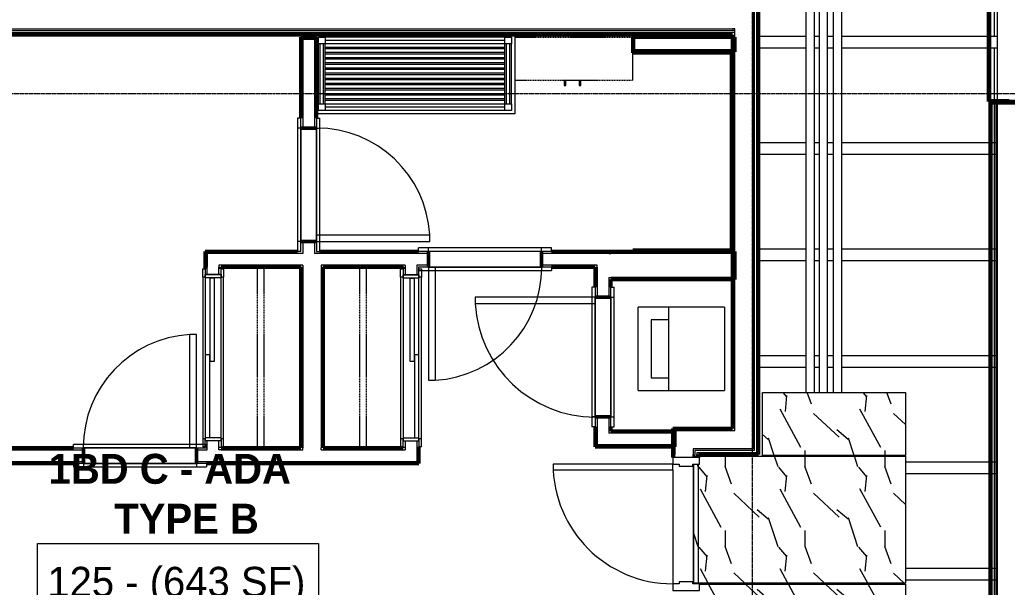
# Model space of a CAD drawing. Header units: inches. Extents: x -4235 to -464, y 9706 to 12338.
# Drawn here: x -3701.7 to -3404.7, y 10667.8 to 10838.4 of the extents above; entities that cross this region are included whole.
import ezdxf

# ---------------------------------------------------------------- set-up
doc = ezdxf.new("R2010")
doc.units = ezdxf.units.IN
doc.header["$MEASUREMENT"] = 0
doc.linetypes.add('Dash', pattern=[0.25, 0.125, -0.125])
doc.linetypes.add('Grid Line 1_2_', pattern=[0.875, 0.5, -0.125, 0.125, -0.125])
for name, color, linetype, lineweight in [('0-1', 7, 'Continuous', 5), ('0-2', 10, 'Continuous', 9), ('A-AREA-IDEN', 2, 'Continuous', 9), ('A-CLNG-1', 254, 'Continuous', 9), ('A-CLNG-2', 10, 'Continuous', 9), ('A-CLNG-PATT-1', 253, 'Continuous', 13), ('A-DOOR-1', 10, 'Continuous', 9), ('A-DOOR-2', 50, 'Continuous', 20), ('A-DOOR-FRAM-1', 10, 'Continuous', 9), ('A-DOOR-FRAM-3', 50, 'Continuous', 20), ('A-FLOR-3', 192, 'Continuous', 9), ('A-WALL', 113, 'Continuous', 13), ('A-WALL-1', 7, 'Continuous', 50), ('A-WALL-2', 250, 'Continuous', 13), ('A-WALL-3', 10, 'Continuous', 9), ('A-WALL-4', 254, 'Continuous', 9), ('A-WALL-6', 113, 'Continuous', 50), ('I-WALL-1', 7, 'Continuous', 50), ('I-WALL-2', 10, 'Continuous', 9), ('I-WALL-3', 254, 'Continuous', 9), ('P-PIPE-1', 10, 'Continuous', 9), ('P-SANR-FIXT-1', 10, 'Continuous', 9), ('Q-CASE-1', 254, 'Continuous', 9), ('Q-CASE-2', 10, 'Continuous', 9), ('Q-CASE-4', 10, 'Dash', 9), ('Q-CASE-HDLN-1', 10, 'Dash', 9), ('Q-CASE-HDLN-2', 254, 'Dash', 9), ('S-BEAM', 12, 'Continuous', 9), ('S-GRID-1', 1, 'Grid Line 1_2_', 9)]:
    doc.layers.add(name, color=color, linetype=linetype, lineweight=lineweight)
doc.styles.add('Century Gothic', font='ufonts.com_century-gothic.ttf', dxfattribs={"height": 9})
doc.styles.add('Century Gothic_B', font='GOTHICB.TTF', dxfattribs={"height": 9})

# ---------------------------------------------------------------- blocks, each defined once
blk = doc.blocks.new('SWING - SINGLE - FLUSH - 2-10 x 6-8 - PRIVACY-3199407-BACKGROUND - RCP - 1ST FLOOR')
at = {"layer": 'A-DOOR-1'}
blk.add_arc((17, 2.37), 34.07, 93.3657, 180, dxfattribs=at)
at = {"layer": 'A-DOOR-2'}
for p, q in [((15, 2.37), (15, 36.38)), ((17, 36.38), (15, 36.38)), ((17, 2.37), (17, 36.38)), ((17, 2.37), (15, 2.37))]:
    blk.add_line(p, q, dxfattribs=at)
at = {"layer": 'A-DOOR-FRAM-1'}
for p, q in [((-17, 3.37), (-20, 3.37)), ((-20, 2.37), (-20, 3.37)), ((17, 3.37), (-17, 3.37)), ((-17, 2.37), (-17, 3.37)), ((20, 3.37), (17, 3.37)), ((17, 2.37), (17, 3.37)), ((20, 2.37), (20, 3.37)), ((-20, 2.37), (-17, 2.37)), ((-17, 2.37), (17, 2.37)), ((17, 2.37), (20, 2.37)), ((-17, -2.38), (-20, -2.38)), ((-20, -2.38), (-20, -3.38)), ((17, -2.38), (-17, -2.38)), ((-17, -2.38), (-17, -3.38)), ((20, -2.38), (17, -2.38)), ((17, -2.38), (17, -3.38)), ((20, -2.38), (20, -3.38)), ((-20, -3.38), (-17, -3.38)), ((-17, -3.38), (17, -3.38)), ((17, -3.38), (20, -3.38))]:
    blk.add_line(p, q, dxfattribs=at)
blk = doc.blocks.new('SLIDING - FLUSH - 4-0 x 6-8-3203584-BACKGROUND - RCP - 1ST FLOOR')
at = {"layer": 'A-DOOR-1'}
for p, q in [((-26.75, 2.25), (-26.75, 3)), ((-24.25, 3), (-26.75, 3)), ((24.25, 3), (-24.25, 3)), ((-24.25, 3), (-24.25, 2.25)), ((24.25, 2.25), (24.25, 3)), ((24.25, 3), (26.75, 3)), ((26.75, 3), (26.75, 2.25)), ((-26.75, 2.25), (-24.25, 2.25)), ((1, 2.25), (-24, 2.25)), ((-24, 2.25), (-24, 0.88)), ((-24, 0.88), (1, 0.88)), ((24, 0.88), (-1, 0.88)), ((-1, 0.88), (-1, -0.5)), ((1, 2.25), (1, 0.88)), ((24, 0.88), (24, -0.5)), ((26.75, 2.25), (24.25, 2.25)), ((-26.75, -3.25), (-26.75, -2.5)), ((-24.25, -2.5), (-26.75, -2.5)), ((-24.25, -2.5), (-24.25, -3.25)), ((-1, -0.5), (24, -0.5)), ((24.25, -2.5), (26.75, -2.5)), ((24.25, -3.25), (24.25, -2.5)), ((26.75, -2.5), (26.75, -3.25)), ((-26.75, -3.25), (-24.25, -3.25)), ((-24.25, -3.25), (24.25, -3.25)), ((26.75, -3.25), (24.25, -3.25))]:
    blk.add_line(p, q, dxfattribs=at)
at = {"layer": 'A-DOOR-FRAM-1'}
for p, q in [((-24, 2.25), (-25, 2.25)), ((-25, -2.5), (-25, 2.25)), ((-24, 2.25), (-24, -2.5)), ((24, 2.25), (1, 2.25)), ((24, -2.5), (24, 2.25)), ((24, 2.25), (25, 2.25)), ((25, 2.25), (25, -2.5)), ((-25, -2.5), (-24, -2.5)), ((-24, -2.5), (24, -2.5)), ((25, -2.5), (24, -2.5))]:
    blk.add_line(p, q, dxfattribs=at)
blk = doc.blocks.new('OD_CW_Closet - OD_CW_Closet-2904567-BACKGROUND - RCP - 1ST FLOOR')
at = {"layer": 'Q-CASE-HDLN-1'}
for p, q in [((3.78, 0), (51.78, 0)), ((0.74, -11), (55.01, -11)), ((0.74, -13), (55.01, -13))]:
    blk.add_line(p, q, dxfattribs=at)
at = {"layer": 'Q-CASE-HDLN-2'}
for p, q in [((0.74, -24), (0.74, 0)), ((0.74, 0), (1.03, 0)), ((3.53, 0), (3.78, 0)), ((54.53, 0), (55.24, 0)), ((55.24, 0), (55.24, -24)), ((55.01, -11), (55.24, -11)), ((55.01, -13), (55.24, -13)), ((55.24, -24), (0.74, -24))]:
    blk.add_line(p, q, dxfattribs=at)
blk = doc.blocks.new('SLIDING - FLUSH - 4-0 x 6-8-3203583-BACKGROUND - RCP - 1ST FLOOR')
at = {"layer": 'A-DOOR-1'}
for p, q in [((-26.75, 2.5), (-26.75, 3.25)), ((-24.25, 3.25), (-26.75, 3.25)), ((24.25, 3.25), (-24.25, 3.25)), ((-24.25, 3.25), (-24.25, 2.5)), ((24.25, 2.5), (24.25, 3.25)), ((24.25, 3.25), (26.75, 3.25)), ((26.75, 3.25), (26.75, 2.5)), ((-26.75, 2.5), (-24.25, 2.5)), ((24, 0.5), (-1, 0.5)), ((-1, 0.5), (-1, -0.88)), ((24, 0.5), (24, -0.88)), ((26.75, 2.5), (24.25, 2.5)), ((-26.75, -3), (-26.75, -2.25)), ((-24.25, -2.25), (-26.75, -2.25)), ((-24.25, -2.25), (-24.25, -3)), ((1, -0.88), (-24, -0.88)), ((-24, -0.88), (-24, -2.25)), ((-24, -2.25), (1, -2.25)), ((-1, -0.88), (24, -0.88)), ((1, -0.88), (1, -2.25)), ((24.25, -2.25), (26.75, -2.25)), ((24.25, -3), (24.25, -2.25)), ((26.75, -2.25), (26.75, -3)), ((-26.75, -3), (-24.25, -3)), ((-24.25, -3), (24.25, -3)), ((26.75, -3), (24.25, -3))]:
    blk.add_line(p, q, dxfattribs=at)
at = {"layer": 'A-DOOR-FRAM-1'}
for p, q in [((-25, -2.25), (-25, 2.5)), ((-24, 2.5), (-25, 2.5)), ((24, 2.5), (-24, 2.5)), ((-24, 2.5), (-24, -2.25)), ((24, -2.25), (24, 2.5)), ((24, 2.5), (25, 2.5)), ((25, 2.5), (25, -2.25)), ((-25, -2.25), (-24, -2.25)), ((1, -2.25), (24, -2.25)), ((25, -2.25), (24, -2.25))]:
    blk.add_line(p, q, dxfattribs=at)
blk = doc.blocks.new('OD_CW_Closet - OD_CW_Closet-V2-BACKGROUND - RCP - 1ST FLOOR')
at = {"layer": 'Q-CASE-HDLN-1'}
for p, q in [((0.74, -11), (55.01, -11)), ((0.74, -13), (55.01, -13)), ((51.72, -24), (3.72, -24))]:
    blk.add_line(p, q, dxfattribs=at)
at = {"layer": 'Q-CASE-HDLN-2'}
for p, q in [((0.74, -24), (0.74, 0)), ((0.74, 0), (55.24, 0)), ((55.24, 0), (55.24, -24)), ((55.01, -11), (55.24, -11)), ((55.01, -13), (55.24, -13)), ((0.97, -24), (0.74, -24)), ((3.72, -24), (3.47, -24)), ((55.24, -24), (54.47, -24))]:
    blk.add_line(p, q, dxfattribs=at)
blk = doc.blocks.new('Stacked Washer and Dryer - 26_x25_ - Private-1372850-BACKGROUND - RCP - 1ST FLOOR')
at = {"layer": 'P-SANR-FIXT-1'}
for p, q in [((26, 12.5), (0, 12.5)), ((0, -12.5), (0, 12.5)), ((16.90625, -12.5), (16.90625, 12.5)), ((26, 12.5), (26, -12.5)), ((22.09375, 8.75), (16.90625, 8.75)), ((22.09375, -8.75), (22.09375, 8.75)), ((16.90625, -8.75), (22.09375, -8.75)), ((0, -12.5), (26, -12.5))]:
    blk.add_line(p, q, dxfattribs=at)
blk = doc.blocks.new('SWING - SINGLE - FLUSH - 3-0 x 6-8 - PASSAGE-3208150-BACKGROUND - RCP - 1ST FLOOR')
at = {"layer": 'A-DOOR-1'}
blk.add_arc((18, 2.37), 36.07, 93.1789, 180, dxfattribs=at)
at = {"layer": 'A-DOOR-2'}
for p, q in [((16, 2.37), (16, 38.39)), ((18, 38.39), (16, 38.39)), ((18, 2.37), (18, 38.39)), ((18, 2.37), (16, 2.37))]:
    blk.add_line(p, q, dxfattribs=at)
at = {"layer": 'A-DOOR-FRAM-1'}
for p, q in [((-18, 3.37), (-21, 3.37)), ((-21, 2.37), (-21, 3.37)), ((18, 3.37), (-18, 3.37)), ((-18, 2.37), (-18, 3.37)), ((21, 3.37), (18, 3.37)), ((18, 2.37), (18, 3.37)), ((21, 2.37), (21, 3.37)), ((-18, 2.37), (-21, 2.37)), ((-18, 2.37), (18, 2.37)), ((21, 2.37), (18, 2.37)), ((-21, -2.38), (-21, -3.38)), ((-21, -2.38), (-18, -2.38)), ((-18, -2.38), (-18, -3.38)), ((18, -2.38), (-18, -2.38)), ((18, -2.38), (18, -3.38)), ((18, -2.38), (21, -2.38)), ((21, -2.38), (21, -3.38)), ((-21, -3.38), (-18, -3.38)), ((-18, -3.38), (18, -3.38)), ((18, -3.38), (21, -3.38))]:
    blk.add_line(p, q, dxfattribs=at)
blk = doc.blocks.new('Bath Vanity - Bath Vanity 60_-V89-BACKGROUND - RCP - 1ST FLOOR')
at = {"layer": 'Q-CASE-1'}
for p, q in [((30.31, 24), (30.74, 24)), ((30.74, 24), (30.74, 1)), ((-29.26, 0), (-29.26, 0.26)), ((30.74, 0.26), (30.74, 0)), ((30.74, 0), (-29.26, 0))]:
    blk.add_line(p, q, dxfattribs=at)
at = {"layer": 'Q-CASE-2'}
for p, q in [((-29.26, 0.26), (-29.26, 24)), ((-29.26, 24), (30.31, 24)), ((-28.26, 21), (-28.26, 23)), ((-28.26, 23), (-26.26, 23)), ((-28.26, 21), (-28.26, 3)), ((-26.26, 21), (-28.26, 21)), ((-27.76, 21), (-27.76, 3)), ((-26.76, 21), (-26.76, 3)), ((-26.26, 23), (27.74, 23)), ((-26.26, 23), (-26.26, 21)), ((-26.26, 22), (27.74, 22)), ((27.74, 21), (-26.26, 21)), ((-26.26, 21), (-26.26, 3)), ((27.74, 21), (27.74, 23)), ((27.74, 23), (29.74, 23)), ((27.74, 21), (27.74, 3)), ((29.74, 21), (27.74, 21)), ((28.24, 21), (28.24, 3)), ((29.24, 21), (29.24, 3)), ((29.74, 23), (29.74, 21)), ((29.74, 21), (29.74, 3)), ((-26.26, 20), (27.74, 20)), ((27.74, 19.45), (-26.26, 19.45)), ((-26.26, 18.45), (27.74, 18.45)), ((27.74, 17.91), (-26.26, 17.91)), ((-26.26, 16.91), (27.74, 16.91)), ((27.74, 16.36), (-26.26, 16.36)), ((-26.26, 15.36), (27.74, 15.36)), ((27.74, 14.82), (-26.26, 14.82)), ((-26.26, 13.82), (27.74, 13.82)), ((27.74, 13.27), (-26.26, 13.27)), ((-26.26, 12.27), (27.74, 12.27)), ((27.74, 11.73), (-26.26, 11.73)), ((-26.26, 10.73), (27.74, 10.73)), ((27.74, 10.18), (-26.26, 10.18)), ((-26.26, 9.18), (27.74, 9.18)), ((27.74, 8.64), (-26.26, 8.64)), ((-26.26, 7.64), (27.74, 7.64)), ((27.74, 7.09), (-26.26, 7.09)), ((-26.26, 6.09), (27.74, 6.09)), ((-28.26, 1), (-28.26, 3)), ((-28.26, 3), (-26.26, 3)), ((27.74, 5.55), (-26.26, 5.55)), ((-26.26, 4.55), (27.74, 4.55)), ((27.74, 4), (-26.26, 4)), ((-26.26, 3), (27.74, 3)), ((-26.26, 3), (-26.26, 1)), ((27.74, 1), (27.74, 3)), ((27.74, 3), (29.74, 3)), ((29.74, 3), (29.74, 1)), ((-26.26, 1), (-28.26, 1)), ((-26.26, 2), (27.74, 2)), ((-26.26, 1), (27.74, 1)), ((29.74, 1), (27.74, 1)), ((30.74, 1), (30.74, 0.26))]:
    blk.add_line(p, q, dxfattribs=at)
blk = doc.blocks.new('300 Series Wall Hung Cabinet_326 - 36_-V90-BACKGROUND - RCP - 1ST FLOOR')
at = {"layer": 'Q-CASE-2'}
for p, q in [((-2.01, 14.69), (-2.5, 14.69)), ((-2.5, 14.69), (-2.5, 13.19)), ((-2.5, 13.19), (-2.01, 13.19)), ((-2.01, 13.19), (-2.01, 14.69)), ((2.49, 14.69), (2, 14.69)), ((2, 14.69), (2, 13.19)), ((2, 13.19), (2.49, 13.19)), ((2.49, 13.19), (2.49, 14.69))]:
    blk.add_line(p, q, dxfattribs=at)
at = {"layer": 'Q-CASE-4'}
for p, q in [((-18, 0.19), (-18, 13.19)), ((-18, 13.19), (17.37, 13.19)), ((17.37, 0.19), (-18, 0.19))]:
    blk.add_line(p, q, dxfattribs=at)
blk = doc.blocks.new('CTR - 1st Phase - Unit Layouts_rvt-1-BACKGROUND - RCP - 1ST FLOOR')
at = {"layer": 'A-WALL-1'}
for p, q in [((-3617.12, 10808.82), (-3617.12, 10833.2)), ((-3617.12, 10833.2), (-3616.5, 10833.2)), ((-3616.5, 10833.2), (-3613, 10833.2)), ((-3613, 10833.2), (-3612.37, 10833.2)), ((-3612.37, 10833.2), (-3612.37, 10808.82)), ((-3517.3, 10832.95), (-3517.3, 10833.2)), ((-3517.3, 10833.2), (-3486.67, 10833.2)), ((-3517.3, 10829.45), (-3517.3, 10832.95)), ((-3486.67, 10833.2), (-3486.67, 10832.95)), ((-3486.67, 10832.95), (-3486.67, 10829.45)), ((-3517.3, 10828.82), (-3517.3, 10829.45)), ((-3486.67, 10828.82), (-3517.3, 10828.82)), ((-3517.26, 10828.45), (-3517.26, 10828.82)), ((-3517.26, 10828.82), (-3487.64, 10828.82)), ((-3487.64, 10828.45), (-3517.26, 10828.45)), ((-3487.64, 10828.82), (-3487.26, 10828.82)), ((-3487.64, 10769.2), (-3487.64, 10828.45)), ((-3487.26, 10828.82), (-3487.26, 10768.82)), ((-3486.67, 10829.45), (-3486.67, 10828.82)), ((-3612.37, 10805.82), (-3617.12, 10805.82)), ((-3617.12, 10771.82), (-3612.37, 10771.82)), ((-3645.87, 10768.82), (-3618.12, 10768.82)), ((-3645.87, 10768.2), (-3645.87, 10768.82)), ((-3645.87, 10764.07), (-3645.87, 10768.2)), ((-3611.37, 10768.82), (-3581.75, 10768.82)), ((-3578.75, 10768.82), (-3578.75, 10764.07)), ((-3544.75, 10764.07), (-3544.75, 10768.82)), ((-3541.75, 10768.82), (-3523.92, 10768.82)), ((-3517.26, 10769.2), (-3487.64, 10769.2)), ((-3517.26, 10768.82), (-3517.26, 10769.2)), ((-3487.64, 10768.82), (-3517.26, 10768.82)), ((-3487.26, 10768.82), (-3487.64, 10768.82)), ((-3645.87, 10763.59), (-3645.87, 10764.07)), ((-3641.12, 10764.07), (-3641.12, 10763.59)), ((-3617.12, 10764.07), (-3641.12, 10764.07)), ((-3617.12, 10709.8), (-3617.12, 10764.07)), ((-3610.37, 10764.07), (-3610.37, 10709.8)), ((-3586.37, 10764.07), (-3610.37, 10764.07)), ((-3586.37, 10763.53), (-3586.37, 10764.07)), ((-3528.67, 10764.07), (-3541.75, 10764.07)), ((-3528.67, 10758.07), (-3528.67, 10764.07)), ((-3523.92, 10760.32), (-3523.92, 10758.07)), ((-3523.92, 10755.07), (-3528.67, 10755.07)), ((-3528.67, 10719.07), (-3523.92, 10719.07)), ((-3528.67, 10714.8), (-3528.67, 10716.07)), ((-3528.67, 10710.67), (-3528.67, 10714.8)), ((-3523.92, 10716.07), (-3523.92, 10714.8)), ((-3523.92, 10714.8), (-3504.66, 10714.8)), ((-3504.66, 10714.8), (-3504.66, 10714.17)), ((-3504.66, 10714.17), (-3504.66, 10710.67)), ((-3791.8, 10709.8), (-3685.5, 10709.8)), ((-3682.5, 10709.8), (-3682.5, 10705.05)), ((-3648.5, 10705.05), (-3648.5, 10709.8)), ((-3641.12, 10710.09), (-3641.12, 10709.8)), ((-3641.12, 10709.8), (-3617.12, 10709.8)), ((-3610.37, 10709.8), (-3586.37, 10709.8)), ((-3586.37, 10709.8), (-3586.37, 10710.03)), ((-3581.62, 10710.03), (-3581.62, 10705.05)), ((-3528.67, 10710.05), (-3528.67, 10710.67)), ((-3504.66, 10710.05), (-3528.67, 10710.05)), ((-3504.66, 10710.67), (-3504.66, 10710.05)), ((-3685.5, 10705.05), (-3823.82, 10705.05)), ((-3641.12, 10705.05), (-3645.5, 10705.05)), ((-3586.37, 10705.05), (-3641.12, 10705.05)), ((-3582.25, 10705.05), (-3586.37, 10705.05)), ((-3581.62, 10705.05), (-3582.25, 10705.05))]:
    blk.add_line(p, q, dxfattribs=at)
at = {"layer": 'A-WALL-2'}
for p, q in [((-3516.67, 10832.95), (-3517.3, 10832.95)), ((-3517.3, 10832.95), (-3516.67, 10832.95)), ((-3516.67, 10829.45), (-3516.67, 10832.95)), ((-3516.67, 10832.95), (-3487.3, 10832.95)), ((-3487.3, 10832.95), (-3487.3, 10829.45)), ((-3486.67, 10832.95), (-3487.3, 10832.95)), ((-3487.3, 10832.95), (-3486.67, 10832.95)), ((-3616.5, 10832.57), (-3613, 10832.57)), ((-3616.5, 10832.57), (-3616.5, 10805.82)), ((-3613, 10832.57), (-3613, 10805.82)), ((-3516.67, 10829.45), (-3487.3, 10829.45)), ((-3616.5, 10771.82), (-3616.5, 10768.82)), ((-3613, 10771.82), (-3613, 10768.82)), ((-3645.25, 10768.2), (-3645.25, 10764.7)), ((-3616.5, 10768.2), (-3645.25, 10768.2)), ((-3616.5, 10768.82), (-3616.5, 10768.2)), ((-3613, 10768.82), (-3613, 10768.2)), ((-3578.75, 10768.2), (-3613, 10768.2)), ((-3524.55, 10768.2), (-3544.75, 10768.2)), ((-3524.55, 10768.2), (-3523.92, 10768.2)), ((-3486.67, 10768.2), (-3523.92, 10768.2)), ((-3645.25, 10764.7), (-3645.25, 10764.07)), ((-3641.75, 10764.7), (-3641.75, 10764.07)), ((-3616.5, 10764.7), (-3641.75, 10764.7)), ((-3616.5, 10764.7), (-3616.5, 10764.07)), ((-3611, 10764.7), (-3611, 10764.07)), ((-3585.75, 10764.7), (-3611, 10764.7)), ((-3585.75, 10764.7), (-3585.75, 10764.07)), ((-3582.25, 10764.7), (-3582.25, 10764.07)), ((-3578.75, 10764.7), (-3582.25, 10764.7)), ((-3528.05, 10764.7), (-3544.75, 10764.7)), ((-3528.05, 10764.07), (-3528.05, 10764.7)), ((-3645.25, 10761.84), (-3645.25, 10764.07)), ((-3641.75, 10761.84), (-3641.75, 10764.07)), ((-3616.5, 10764.07), (-3616.5, 10709.8)), ((-3611, 10764.07), (-3611, 10709.8)), ((-3585.75, 10764.07), (-3585.75, 10761.78)), ((-3582.25, 10764.07), (-3582.25, 10761.78)), ((-3528.05, 10764.07), (-3528.05, 10755.07)), ((-3524.55, 10760.95), (-3523.92, 10760.95)), ((-3524.55, 10760.95), (-3524.55, 10755.07)), ((-3486.67, 10760.95), (-3523.92, 10760.95)), ((-3528.05, 10719.07), (-3528.05, 10714.8)), ((-3524.55, 10719.07), (-3524.55, 10714.8)), ((-3528.05, 10714.8), (-3528.05, 10714.17)), ((-3528.05, 10714.17), (-3528.05, 10710.67)), ((-3524.55, 10714.8), (-3524.55, 10714.17)), ((-3505.28, 10714.17), (-3524.55, 10714.17)), ((-3505.28, 10714.17), (-3505.28, 10710.67)), ((-3645.25, 10709.8), (-3645.25, 10711.84)), ((-3641.75, 10709.8), (-3641.75, 10711.84)), ((-3585.75, 10711.78), (-3585.75, 10709.17)), ((-3582.25, 10711.78), (-3582.25, 10705.67)), ((-3792.42, 10709.17), (-3682.5, 10709.17)), ((-3648.5, 10709.17), (-3645.25, 10709.17)), ((-3645.25, 10709.17), (-3645.25, 10709.8)), ((-3641.75, 10709.17), (-3641.75, 10709.8)), ((-3641.12, 10709.17), (-3641.75, 10709.17)), ((-3641.12, 10709.17), (-3616.5, 10709.17)), ((-3616.5, 10709.17), (-3616.5, 10709.8)), ((-3611, 10709.17), (-3611, 10709.8)), ((-3611, 10709.17), (-3586.37, 10709.17)), ((-3586.37, 10709.17), (-3585.75, 10709.17)), ((-3505.28, 10710.67), (-3528.05, 10710.67)), ((-3823.2, 10705.67), (-3682.5, 10705.67)), ((-3648.5, 10705.67), (-3641.75, 10705.67)), ((-3641.12, 10705.67), (-3641.75, 10705.67)), ((-3641.12, 10705.67), (-3586.37, 10705.67)), ((-3586.37, 10705.67), (-3585.75, 10705.67)), ((-3585.75, 10705.67), (-3582.25, 10705.67))]:
    blk.add_line(p, q, dxfattribs=at)
at = {"layer": 'A-WALL-3'}
for p, q in [((-3487.29, 10833.2), (-3486.67, 10833.2)), ((-3486.67, 10833.2), (-3486.67, 10828.82)), ((-3487.3, 10828.82), (-3517.26, 10828.82)), ((-3486.67, 10828.82), (-3487.26, 10828.82)), ((-3617.12, 10805.82), (-3617.12, 10771.82)), ((-3612.37, 10771.82), (-3612.37, 10805.82)), ((-3544.75, 10768.82), (-3578.75, 10768.82)), ((-3641.12, 10761.84), (-3645.87, 10761.84)), ((-3581.62, 10761.78), (-3586.37, 10761.78)), ((-3578.75, 10764.07), (-3544.75, 10764.07)), ((-3528.67, 10755.07), (-3528.67, 10719.07)), ((-3523.92, 10719.07), (-3523.92, 10755.07)), ((-3641.12, 10711.84), (-3645.87, 10711.84)), ((-3581.62, 10711.78), (-3586.37, 10711.78)), ((-3648.5, 10709.8), (-3682.5, 10709.8)), ((-3682.5, 10705.05), (-3648.5, 10705.05))]:
    blk.add_line(p, q, dxfattribs=at)
at = {"layer": 'A-WALL-4'}
for p, q in [((-3517.3, 10833.2), (-3517.3, 10828.82)), ((-3517.3, 10833.2), (-3487.29, 10833.2)), ((-3617.12, 10805.82), (-3612.37, 10805.82)), ((-3617.12, 10771.82), (-3612.37, 10771.82)), ((-3578.75, 10764.07), (-3578.75, 10768.82)), ((-3544.75, 10764.07), (-3544.75, 10768.82)), ((-3523.92, 10755.07), (-3528.67, 10755.07)), ((-3523.92, 10719.07), (-3528.67, 10719.07)), ((-3682.5, 10705.05), (-3682.5, 10709.8)), ((-3648.5, 10705.05), (-3648.5, 10709.8))]:
    blk.add_line(p, q, dxfattribs=at)
at = {"layer": 'I-WALL-1'}
for p, q in [((-3523.92, 10768.82), (-3486.67, 10768.82)), ((-3486.67, 10768.82), (-3486.67, 10760.32)), ((-3486.67, 10760.32), (-3523.92, 10760.32))]:
    blk.add_line(p, q, dxfattribs=at)
at = {"layer": '0-2'}
for name, p, rotation in [('Bath Vanity - Bath Vanity 60_-V89-BACKGROUND - RCP - 1ST FLOOR', (-3582.06, 10834.2), 180), ('300 Series Wall Hung Cabinet_326 - 36_-V90-BACKGROUND - RCP - 1ST FLOOR', (-3535.42, 10833.39), 180), ('SWING - SINGLE - FLUSH - 2-10 x 6-8 - PRIVACY-3199407-BACKGROUND - RCP - 1ST FLOOR', (-3614.75, 10788.82), 269.9999999999977), ('SWING - SINGLE - FLUSH - 2-10 x 6-8 - PRIVACY-3199407-BACKGROUND - RCP - 1ST FLOOR', (-3561.75, 10766.45), 180), ('SLIDING - FLUSH - 4-0 x 6-8-3203584-BACKGROUND - RCP - 1ST FLOOR', (-3643.62, 10736.84), 90.00000000000065), ('OD_CW_Closet - OD_CW_Closet-2904567-BACKGROUND - RCP - 1ST FLOOR', (-3641.12, 10709.06), 89.99999999999663), ('OD_CW_Closet - OD_CW_Closet-V2-BACKGROUND - RCP - 1ST FLOOR', (-3610.37, 10709.06), 89.99999999999663), ('SLIDING - FLUSH - 4-0 x 6-8-3203583-BACKGROUND - RCP - 1ST FLOOR', (-3583.87, 10736.78), 90.00000000000053), ('SWING - SINGLE - FLUSH - 3-0 x 6-8 - PASSAGE-3208150-BACKGROUND - RCP - 1ST FLOOR', (-3526.3, 10737.07), 90.00000000000203), ('Stacked Washer and Dryer - 26_x25_ - Private-1372850-BACKGROUND - RCP - 1ST FLOOR', (-3489.7, 10739.51), 180)]:
    blk.add_blockref(name, p, dxfattribs=dict(at, rotation=rotation))
blk.add_blockref('SWING - SINGLE - FLUSH - 2-10 x 6-8 - PRIVACY-3199407-BACKGROUND - RCP - 1ST FLOOR', (-3665.5, 10707.42), dxfattribs=at)
blk = doc.blocks.new('HOLLOW METAL - UNIT DOOR-2191979-BACKGROUND - RCP - 1ST FLOOR')
at = {"layer": 'A-DOOR-1'}
blk.add_arc((18, 4.125), 36, 90, 180, dxfattribs=at)
at = {"layer": 'A-DOOR-2'}
for p, q in [((18, 40.125), (16.25, 40.125)), ((16.25, 40.125), (16.25, 4.125)), ((18, 4.125), (18, 40.125)), ((16.25, 4.125), (18, 4.125))]:
    blk.add_line(p, q, dxfattribs=at)
at = {"layer": 'A-DOOR-FRAM-3'}
for p, q in [((-18, 4.125), (-20, 4.125)), ((-20, 4.125), (-20, -3.875)), ((-18, 2.1875), (-18, 4.125)), ((18, 4.125), (18, 2.1875)), ((20, 4.125), (18, 4.125)), ((20, -3.875), (20, 4.125)), ((-17.375, 2.1875), (-18, 2.1875)), ((-17.375, -1.9375), (-17.375, 2.1875)), ((18, 2.1875), (17.375, 2.1875)), ((17.375, 2.1875), (17.375, -1.9375)), ((-18, -3.875), (-18, -1.9375)), ((-18, -1.9375), (-17.375, -1.9375)), ((17.375, -1.9375), (18, -1.9375)), ((18, -1.9375), (18, -3.875)), ((-20, -3.875), (-18, -3.875)), ((18, -3.875), (20, -3.875))]:
    blk.add_line(p, q, dxfattribs=at)
blk = doc.blocks.new('CTR - 1st Phase - Common Walls_rvt-1-BACKGROUND - RCP - 1ST FLOOR')
at = {"layer": 'A-CLNG-PATT-1'}
h = blk.add_hatch(dxfattribs=at)
h.set_pattern_fill('FP_4', color=256, style=0, pattern_type=2)
h.set_pattern_definition([(108.435, (6.24, 0), (-23.9995167, 47.999875), [9.107, -66.787]), (139.399, (3.36, 8.64), (-144.0005735, 119.9994401), [4.425, -216.844]), (136.848, (24, 11.52), (-360.00235884, 335.99803914), [10.527, -515.834]), (109.983, (16.32, 18.72), (-71.99926767, 192.0004429), [5.618, -275.295]), (90, (14.4, 0), (-24, 24), [4.8, -19.2]), (118.443, (14.4, 4.8), (168.000806133, -311.999948405), [13.101, -641.971]), (84.289, (8.16, 16.32), (-24.00143285, -215.9997167), [4.824, -236.373]), (129.806, (8.64, 21.12), (96.0006462, -119.9991583), [3.749, -183.697])])
h.paths.add_polyline_path([(-3498.84, 10649.86), (-3435.32, 10649.86), (-3435.32, 10668.81), (-3497.3, 10668.81), (-3497.3, 10666.89), (-3498.93, 10666.89), (-3498.93, 10649.86)], flags=0)
h.paths.add_polyline_path([(-3498.93, 10669.06), (-3435.32, 10669.06), (-3435.32, 10707.21), (-3498.93, 10707.21), (-3498.93, 10706.89), (-3497.3, 10706.89), (-3497.3, 10704.89), (-3498.93, 10704.89), (-3498.93, 10703.19)], flags=0)
h.paths.add_polyline_path([(-3478.3, 10707.46), (-3435.32, 10707.46), (-3435.32, 10726.41), (-3478.3, 10726.41), (-3478.3, 10723.96)], flags=0)
at = {"layer": 'A-CLNG-1'}
for p, q in [((-3498.93, 10706.89), (-3498.93, 10707.21)), ((-3498.93, 10707.21), (-3497.55, 10707.21)), ((-3498.93, 10669.06), (-3498.93, 10704.89)), ((-3497.55, 10669.06), (-3498.93, 10669.06))]:
    blk.add_line(p, q, dxfattribs=at)
at = {"layer": 'A-CLNG-2'}
for p, q in [((-3478.3, 10707.46), (-3478.3, 10726.41)), ((-3478.3, 10726.41), (-3435.32, 10726.41)), ((-3435.32, 10726.41), (-3435.32, 10707.46)), ((-3497.55, 10707.21), (-3435.32, 10707.21)), ((-3435.32, 10707.46), (-3478.3, 10707.46)), ((-3435.32, 10707.21), (-3435.32, 10669.06)), ((-3435.32, 10669.06), (-3497.55, 10669.06)), ((-3497.3, 10668.81), (-3435.32, 10668.81)), ((-3435.32, 10668.81), (-3435.32, 10649.86))]:
    blk.add_line(p, q, dxfattribs=at)
at = {"layer": 'A-WALL-2'}
for p, q in [((-3481.17, 10715.54), (-3481.17, 10960.84)), ((-3480.67, 10715.54), (-3480.67, 10960.84)), ((-3480.05, 10715.54), (-3480.05, 10960.84)), ((-3822.72, 10835.69), (-3487.3, 10835.69)), ((-3822.72, 10835.19), (-3487.3, 10835.19)), ((-3822.72, 10834.56), (-3487.3, 10834.56)), ((-3486.67, 10835.69), (-3487.3, 10835.69)), ((-3486.67, 10835.19), (-3487.3, 10835.19)), ((-3486.67, 10834.56), (-3487.3, 10834.56)), ((-3486.67, 10835.19), (-3486.67, 10835.69)), ((-3486.67, 10835.19), (-3486.67, 10835.69)), ((-3486.67, 10834.56), (-3486.67, 10835.19)), ((-3486.67, 10834.56), (-3486.67, 10835.19)), ((-3486.67, 10715.54), (-3486.67, 10834.56)), ((-3409.3, 10813.49), (-3409.3, 10450.91)), ((-3408.67, 10813.49), (-3408.67, 10451.54)), ((-3408.17, 10813.49), (-3408.17, 10452.04)), ((-3486.67, 10714.91), (-3504.67, 10714.91)), ((-3504.67, 10714.91), (-3504.67, 10709.41)), ((-3486.67, 10714.91), (-3486.67, 10715.54)), ((-3481.17, 10714.91), (-3481.17, 10715.54)), ((-3481.17, 10709.41), (-3481.17, 10714.91)), ((-3480.67, 10709.41), (-3480.67, 10715.54)), ((-3480.05, 10708.91), (-3480.05, 10715.54)), ((-3504.67, 10709.41), (-3504.67, 10707.79)), ((-3481.17, 10709.41), (-3499.17, 10709.41)), ((-3499.17, 10709.41), (-3499.17, 10708.91)), ((-3499.17, 10708.91), (-3499.17, 10707.79)), ((-3480.67, 10708.91), (-3498.67, 10708.91)), ((-3498.67, 10708.91), (-3498.67, 10708.29)), ((-3498.67, 10708.29), (-3498.67, 10707.79)), ((-3480.05, 10708.29), (-3498.05, 10708.29)), ((-3498.05, 10708.29), (-3498.05, 10707.79)), ((-3480.67, 10708.91), (-3480.67, 10709.41)), ((-3480.05, 10708.29), (-3480.05, 10708.91)), ((-3480.05, 10708.29), (-3479.55, 10708.29)), ((-3479.55, 10708.29), (-3480.05, 10708.29)), ((-3504.67, 10706.89), (-3504.67, 10707.79)), ((-3499.17, 10706.89), (-3499.17, 10707.79)), ((-3498.67, 10706.89), (-3498.67, 10707.79)), ((-3498.05, 10706.89), (-3498.05, 10707.79))]:
    blk.add_line(p, q, dxfattribs=at)
at = {"layer": 'I-WALL-1'}
for p, q in [((-3479.55, 10960.84), (-3479.55, 10715.54)), ((-3487.3, 10833.94), (-3822.72, 10833.94)), ((-3487.3, 10715.54), (-3487.3, 10833.94)), ((-3409.8, 10450.41), (-3409.8, 10813.49)), ((-3409.8, 10813.49), (-3402.05, 10813.49)), ((-3505.3, 10715.54), (-3487.3, 10715.54)), ((-3505.3, 10714.91), (-3505.3, 10715.54)), ((-3505.3, 10707.79), (-3505.3, 10714.91)), ((-3479.55, 10715.54), (-3479.55, 10708.29)), ((-3479.55, 10708.29), (-3479.55, 10707.79)), ((-3505.3, 10706.89), (-3505.3, 10707.79)), ((-3479.55, 10707.79), (-3497.55, 10707.79)), ((-3497.55, 10707.79), (-3497.55, 10706.89))]:
    blk.add_line(p, q, dxfattribs=at)
at = {"layer": 'I-WALL-2'}
for p, q in [((-3479.55, 10726.41), (-3479.55, 10715.54)), ((-3479.55, 10708.16), (-3479.55, 10715.54)), ((-3505.3, 10703.14), (-3505.3, 10668.89)), ((-3497.55, 10668.89), (-3497.55, 10704.89))]:
    blk.add_line(p, q, dxfattribs=at)
at = {"layer": 'I-WALL-3'}
for p, q in [((-3479.55, 10949.97), (-3479.55, 10726.41)), ((-3409.8, 10450.41), (-3409.8, 10813.49)), ((-3407.67, 10813.49), (-3409.8, 10813.49)), ((-3479.55, 10707.79), (-3479.55, 10708.16)), ((-3479.55, 10707.79), (-3497.55, 10707.79)), ((-3497.55, 10707.79), (-3497.55, 10707.21)), ((-3497.55, 10669.06), (-3497.55, 10668.89))]:
    blk.add_line(p, q, dxfattribs=at)
at = {"layer": 'P-PIPE-1'}
for p, q in [((-3465.19, 10726.41), (-3465.19, 10949.97)), ((-3462.81, 10949.97), (-3462.81, 10726.41)), ((-3461.19, 10726.41), (-3461.19, 10949.97)), ((-3458.81, 10949.97), (-3458.81, 10726.41)), ((-3456.94, 10726.41), (-3456.94, 10949.97)), ((-3454.57, 10949.97), (-3454.57, 10726.41)), ((-3465.19, 10707.21), (-3465.19, 10707.46)), ((-3462.81, 10707.46), (-3462.81, 10707.21)), ((-3461.19, 10707.21), (-3461.19, 10707.46)), ((-3458.81, 10707.46), (-3458.81, 10707.21)), ((-3456.94, 10707.21), (-3456.94, 10707.46)), ((-3454.57, 10707.46), (-3454.57, 10707.21)), ((-3465.19, 10668.81), (-3465.19, 10669.06)), ((-3462.81, 10669.06), (-3462.81, 10668.81)), ((-3461.19, 10668.81), (-3461.19, 10669.06)), ((-3458.81, 10669.06), (-3458.81, 10668.81)), ((-3456.94, 10668.81), (-3456.94, 10669.06)), ((-3454.57, 10669.06), (-3454.57, 10668.81))]:
    blk.add_line(p, q, dxfattribs=at)
at = {"layer": '0-2', "rotation": 89.99999999999359}
blk.add_blockref('HOLLOW METAL - UNIT DOOR-2191979-BACKGROUND - RCP - 1ST FLOOR', (-3501.17, 10686.89), dxfattribs=at)
blk = doc.blocks.new('Dimension Lumber - LVL - 3_5X5_5-V188-BACKGROUND - RCP - 1ST FLOOR')
at = {"layer": 'S-BEAM'}
for p, q in [((-35.77, 1.75), (-35.77, -1.75)), ((-35.77, 1.75), (-21.74, 1.75)), ((-19.36, 1.75), (-17.74, 1.75)), ((-15.36, 1.75), (-13.5, 1.75)), ((-11.12, 1.75), (33.15, 1.75)), ((33.15, 1.75), (35.77, 1.75)), ((-35.77, -1.75), (-21.74, -1.75)), ((-19.36, -1.75), (-17.74, -1.75)), ((-15.36, -1.75), (-13.5, -1.75)), ((-11.12, -1.75), (33.15, -1.75)), ((33.15, -1.75), (35.77, -1.75))]:
    blk.add_line(p, q, dxfattribs=at)
blk = doc.blocks.new('Dimension Lumber - LVL - 3_5X5_5-V189-BACKGROUND - RCP - 1ST FLOOR')
at = {"layer": 'S-BEAM'}
for p, q in [((-35.77, 1.75), (-35.77, -1.75)), ((-35.77, 1.75), (-21.74, 1.75)), ((-19.36, 1.75), (-17.74, 1.75)), ((-15.36, 1.75), (-13.5, 1.75)), ((-11.12, 1.75), (33.65, 1.75)), ((33.67, 1.75), (34.15, 1.75)), ((34.17, 1.75), (34.77, 1.75)), ((34.79, 1.75), (35.77, 1.75)), ((-35.77, -1.75), (-21.74, -1.75)), ((-19.36, -1.75), (-17.74, -1.75)), ((-15.36, -1.75), (-13.5, -1.75)), ((-11.12, -1.75), (33.65, -1.75)), ((33.67, -1.75), (34.15, -1.75)), ((34.18, -1.75), (34.77, -1.75)), ((34.8, -1.75), (35.77, -1.75))]:
    blk.add_line(p, q, dxfattribs=at)
blk = doc.blocks.new('Dimension Lumber - LVL - 3_5X5_5-V190-BACKGROUND - RCP - 1ST FLOOR')
at = {"layer": 'S-BEAM'}
for p, q in [((-35.77, 1.75), (-35.77, -1.75)), ((-35.77, 1.75), (-21.74, 1.75)), ((-19.36, 1.75), (-17.74, 1.75)), ((-15.36, 1.75), (-13.5, 1.75)), ((-11.12, 1.75), (33.65, 1.75)), ((33.65, 1.75), (35.77, 1.75)), ((-35.77, -1.75), (-21.74, -1.75)), ((-19.36, -1.75), (-17.74, -1.75)), ((-15.36, -1.75), (-13.5, -1.75)), ((-11.12, -1.75), (33.65, -1.75)), ((33.65, -1.75), (35.77, -1.75))]:
    blk.add_line(p, q, dxfattribs=at)
blk = doc.blocks.new('Dimension Lumber - LVL - 3_5X5_5-2690756-BACKGROUND - RCP - 1ST FLOOR')
at = {"layer": 'S-BEAM'}
for p, q in [((18.6, 1.75), (44.13, 1.75)), ((44.13, 1.75), (46.25, 1.75)), ((-45.25, -1.75), (-45.01, -1.75)), ((18.6, -1.75), (44.13, -1.75)), ((44.13, -1.75), (46.25, -1.75))]:
    blk.add_line(p, q, dxfattribs=at)
blk = doc.blocks.new('Dimension Lumber - LVL - 3_5X5_5-V191-BACKGROUND - RCP - 1ST FLOOR')
at = {"layer": 'S-BEAM'}
for p, q in [((-45.25, 1.75), (-45.01, 1.75)), ((18.6, 1.75), (44.13, 1.75)), ((44.13, 1.75), (46.25, 1.75)), ((-45.25, -1.75), (-45.01, -1.75)), ((18.6, -1.75), (44.13, -1.75)), ((44.13, -1.75), (46.25, -1.75))]:
    blk.add_line(p, q, dxfattribs=at)

msp = doc.modelspace()

# ---------------------------------------------------------------- linework, layer by layer
at = {"layer": 'A-AREA-IDEN', "flags": 128}
msp.add_lwpolyline([(-3696.36, 10680.98), (-3611.86, 10680.98), (-3611.86, 10659.48), (-3696.36, 10659.48)], close=True, dxfattribs=at)
at = {"layer": 'A-FLOR-3'}
for p, q in [((-3481.17, 10966.96), (-3481.17, 10709.41)), ((-3408.67, 10843.14), (-3408.67, 10833.54)), ((-3407.67, 10450.69), (-3407.67, 10842.51)), ((-3408.67, 10830.04), (-3408.67, 10801.54)), ((-3408.67, 10798.04), (-3408.67, 10769.54)), ((-3408.67, 10766.04), (-3408.67, 10737.54)), ((-3408.67, 10734.04), (-3408.67, 10705.54)), ((-3481.17, 10709.41), (-3499.17, 10709.41)), ((-3499.17, 10709.41), (-3499.17, 10706.89)), ((-3499.17, 10704.89), (-3499.17, 10668.89)), ((-3408.67, 10702.04), (-3408.67, 10673.54)), ((-3408.67, 10670.04), (-3408.67, 10641.54))]:
    msp.add_line(p, q, dxfattribs=at)
at = {"layer": 'A-WALL'}
for q in [(-3409.67, 10933.75), (-3404.17, 10814.49)]:
    msp.add_line((-3409.67, 10814.49), q, dxfattribs=at)
at = {"layer": 'A-WALL-6'}
for p, q in [((-3410.3, 10813.86), (-3410.3, 10934.38)), ((-3366.39, 10813.86), (-3410.3, 10813.86))]:
    msp.add_line(p, q, dxfattribs=at)
at = {"layer": 'S-GRID-1'}
for p, q in [((-3481.32, 9836.18), (-3481.32, 12288.89)), ((-464.45, 10816.19), (-4185.7, 10816.19))]:
    msp.add_line(p, q, dxfattribs=at)

# ---------------------------------------------------------------- block references
at = {"layer": '0-1'}
for name in ['CTR - 1st Phase - Unit Layouts_rvt-1-BACKGROUND - RCP - 1ST FLOOR', 'CTR - 1st Phase - Common Walls_rvt-1-BACKGROUND - RCP - 1ST FLOOR']:
    msp.add_blockref(name, (0, 0), dxfattribs=at)
at = {"layer": 'S-BEAM'}
for name, p in [('Dimension Lumber - LVL - 3_5X5_5-V188-BACKGROUND - RCP - 1ST FLOOR', (-3443.45, 10831.79)), ('Dimension Lumber - LVL - 3_5X5_5-V189-BACKGROUND - RCP - 1ST FLOOR', (-3443.45, 10799.79)), ('Dimension Lumber - LVL - 3_5X5_5-V190-BACKGROUND - RCP - 1ST FLOOR', (-3443.45, 10767.79)), ('Dimension Lumber - LVL - 3_5X5_5-V190-BACKGROUND - RCP - 1ST FLOOR', (-3443.45, 10735.79)), ('Dimension Lumber - LVL - 3_5X5_5-2690756-BACKGROUND - RCP - 1ST FLOOR', (-3453.92, 10703.79)), ('Dimension Lumber - LVL - 3_5X5_5-V191-BACKGROUND - RCP - 1ST FLOOR', (-3453.92, 10671.79))]:
    msp.add_blockref(name, p, dxfattribs=at)

# ---------------------------------------------------------------- texts
at = {"layer": 'A-AREA-IDEN', "char_height": 9, "attachment_point": 1}
for s, insert, width, style in [('1BD C - ADA', (-3692.98, 10707.95), 93.93, 'Century Gothic_B'), ('TYPE B', (-3673.23, 10692.95), 46.359, 'Century Gothic_B'), ('125 - (643 SF)', (-3693.36, 10673.98), 94.839, 'Century Gothic')]:
    msp.add_mtext(s, dxfattribs=dict(at, insert=insert, width=width, style=style))

doc.saveas('drawing.dxf')
